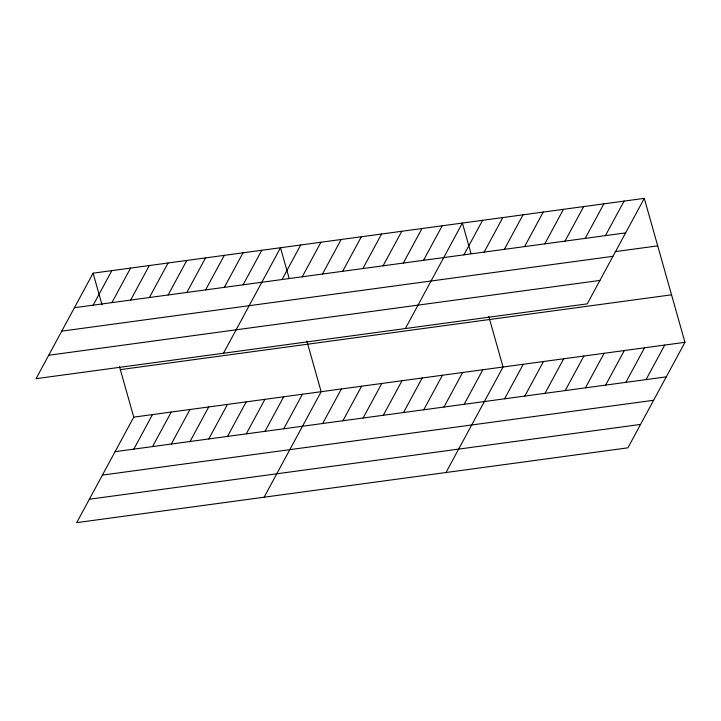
<?xml version="1.0" encoding="UTF-8"?>
<svg xmlns="http://www.w3.org/2000/svg" width="721" height="721" viewBox="0 0 721 721"><rect width="100%" height="100%" fill="white"/><g stroke="black" fill="none" stroke-linecap="round" stroke-linejoin="round"><path stroke-width="1.08" d="M93.099 273.169L36.05 378.678L587.245 303.865L644.295 198.356L93.099 273.169L102.04 304.839M93.162 305.163L111.836 270.618M111.908 302.622L130.582 268.077M130.645 300.071L149.319 265.535M149.382 297.53L168.065 262.994M168.128 294.988L186.802 260.452M186.865 292.447L205.548 257.902M119.47 366.565L133.755 417.135L76.705 522.644L627.901 447.831L684.95 342.322L644.295 198.356M205.611 289.905L224.285 255.36M133.818 449.129L152.492 414.593M224.348 287.355L243.022 252.819M152.555 446.587L171.228 412.051M243.094 284.813L261.768 250.277M171.301 444.046L189.974 409.501M223.456 353.245L280.505 247.727L289.148 278.351M190.038 441.504L208.711 406.959M282.046 279.532L300.72 244.987M208.784 438.954L227.457 404.418M302.252 276.783L320.926 242.247M227.521 436.412L246.194 401.876M322.467 274.043L341.141 239.498M246.258 433.871L264.94 399.326M342.673 271.294L361.347 236.758M265.004 431.329L283.677 396.784M362.888 268.554L381.562 234.019M283.741 428.779L302.414 394.243M383.094 265.815L401.768 231.27M264.111 497.211L321.16 391.701L306.876 341.132M403.309 263.066L421.983 228.53M322.693 423.497L341.366 388.952M423.515 260.326L442.189 225.781M342.908 420.749L361.582 386.213M405.355 328.551L462.404 223.041L471.047 253.657M363.114 418.009L381.788 383.473M463.936 254.837L482.61 220.302M383.329 415.269L402.003 380.724M484.152 252.098L502.825 217.553M403.535 412.52L422.209 377.984M504.358 249.358L523.031 214.813M423.75 409.78L442.424 375.244M524.573 246.609L543.246 212.073M443.956 407.041L462.63 372.496M544.779 243.869L563.452 209.324M464.171 404.292L482.845 369.756M564.994 241.12L583.668 206.585M446.002 472.525L503.051 367.007L488.775 316.438M585.2 238.381L603.874 203.845M504.592 398.812L523.266 364.267M605.415 235.641L624.089 201.096M524.798 396.063L543.472 361.527M545.013 393.324L563.687 358.779M565.219 390.575L583.893 356.039M585.434 387.835L604.108 353.299M605.64 385.095L624.314 350.55M625.855 382.346L644.529 347.81M646.061 379.606L664.735 345.071M74.425 307.705L625.621 232.892M615.166 251.638L657.714 245.861M61.763 331.128L612.958 256.315M48.713 355.255L599.908 280.442M120.335 369.63L671.53 294.817M133.755 417.135L684.95 342.322M115.072 451.67L666.276 376.867M102.409 475.094L653.614 400.281M89.368 499.229L640.563 424.417"/></g></svg>
